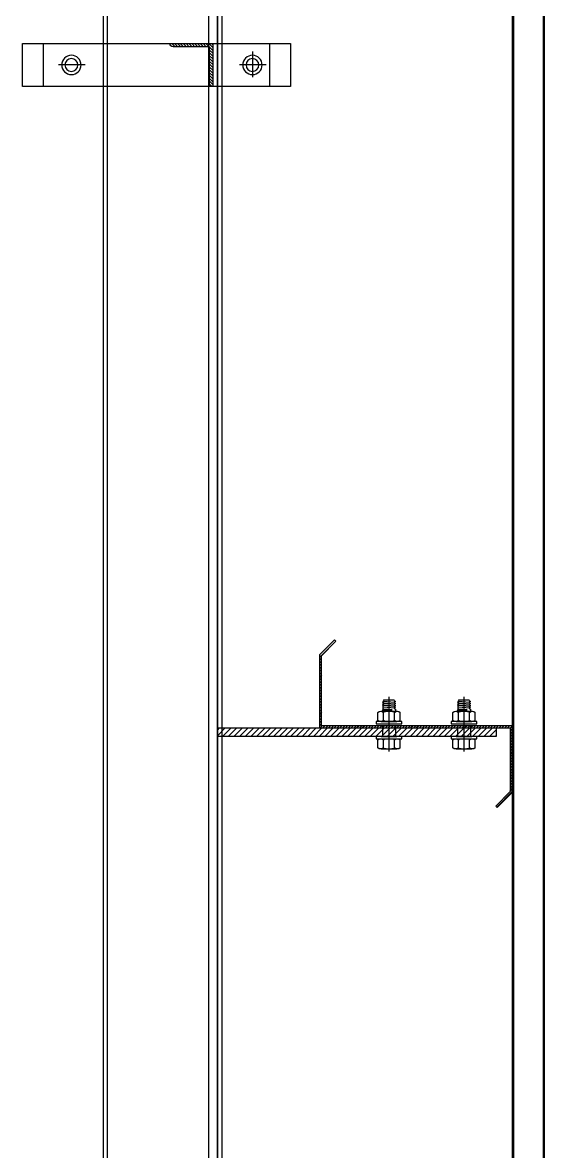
# Model space of a CAD drawing. Header units: inches. Extents: x 315041 to 662841, y -45540 to -35018.
# Drawn here: x 334786.37 to 334791.24, y -35699.84 to -35689.32 of the extents above; entities that cross this region are included whole.
import ezdxf

# ---------------------------------------------------------------- set-up
doc = ezdxf.new("R2010")
doc.units = ezdxf.units.IN
doc.header["$MEASUREMENT"] = 0
doc.linetypes.add('CENTER2', pattern=[28.575, 19.05, -3.175, 3.175, -3.175])
for name, color, linetype in [('2', 2, 'Continuous'), ('251', 251, 'Continuous'), ('3', 3, 'Continuous'), ('5', 5, 'Continuous'), ('6', 6, 'Continuous'), ('8', 8, 'Continuous'), ('9', 9, 'Continuous'), ('DOWNPOUT', 52, 'Continuous')]:
    doc.layers.add(name, color=color, linetype=linetype)

# ---------------------------------------------------------------- blocks, each defined once
blk = doc.blocks.new('A$C6A7930B6')
at = {"layer": '2'}
h = blk.add_hatch(dxfattribs=at)
h.set_pattern_fill('ANSI31', color=256, scale=0.125, angle=-90, style=0)
h.set_pattern_definition([(315, (3303.04439, 11524.56439), (0.011048543456, 0.011048543456), [])])
h.paths.add_polyline_path([(1.5, 1.1854), (1.5, 0.6187), (0.0158, 0.6187), (0.0158, 0.1244), (0.1291, 0.0112), (0.1179, 0), (0, 0.1179), (0, 0.6345), (1.4842, 0.6345), (1.4842, 1.1788), (1.371, 1.292), (1.3822, 1.3032)])
at = {"layer": '251'}
h = blk.add_hatch(color=256, dxfattribs=at)
h.paths.add_polyline_path([(0.3143, 0.6675), (0.31, 0.6675, 0.192582), (0.3317, 0.6762, 0.192582), (0.3533, 0.6675)])
h.paths.add_polyline_path([(0.3967, 0.6675, 0.192582), (0.4183, 0.6762, 0.192582), (0.44, 0.6675)])
h = blk.add_hatch(color=256, dxfattribs=at)
h.paths.add_polyline_path([(0.8977, 0.6675), (0.8933, 0.6675, 0.192582), (0.915, 0.6762, 0.192582), (0.9367, 0.6675)])
h.paths.add_polyline_path([(0.98, 0.6675, 0.192582), (1.0017, 0.6762, 0.192582), (1.0233, 0.6675)])
h = blk.add_hatch(color=256, dxfattribs=at)
h.paths.add_polyline_path([(0.3143, 0.4549), (0.31, 0.4549, 0.192582), (0.3317, 0.4635, 0.192582), (0.3533, 0.4549)])
h.paths.add_polyline_path([(0.3967, 0.4549, 0.192582), (0.4183, 0.4635, 0.192582), (0.44, 0.4549)])
h = blk.add_hatch(color=256, dxfattribs=at)
h.paths.add_polyline_path([(0.8977, 0.4549), (0.8933, 0.4549, 0.192582), (0.915, 0.4635, 0.192582), (0.9367, 0.4549)])
h.paths.add_polyline_path([(0.98, 0.4549, 0.192582), (1.0017, 0.4635, 0.192582), (1.0233, 0.4549)])
at = {"layer": '9', "linetype": 'Continuous'}
h = blk.add_hatch(dxfattribs=at)
h.set_pattern_fill('ANSI31', color=250, scale=0.25, angle=-90, style=0)
h.set_pattern_definition([(315, (3302.900187, 11527.014995), (0.02209708691, 0.02209708691), [])])
h.paths.add_polyline_path([(2.2917, 0.552), (2.2917, 0.6187), (0.125, 0.6187), (0.125, 0.552)])
at = {"layer": '2'}
blk.add_lwpolyline([(1.5, 1.1854), (1.5, 0.6187), (0.0158, 0.6187), (0.0158, 0.1244), (0.1291, 0.0112), (0.1179, 0), (0, 0.1179), (0, 0.6345), (1.4842, 0.6345), (1.4842, 1.1788), (1.371, 1.292), (1.3822, 1.3032)], close=True, dxfattribs=at)
at = {"layer": '5', "linetype": 'CENTER2', "ltscale": 0.2}
for p, q in [((0.375, 0.436), (0.375, 0.8595)), ((0.9583, 0.436), (0.9583, 0.8595))]:
    blk.add_line(p, q, dxfattribs=at)
at = {"layer": '6'}
blk.add_lwpolyline([(2.2917, 0.552), (2.2917, 0.6187), (0.125, 0.6187), (0.125, 0.552), (2.2917, 0.552)], dxfattribs=at)
at = {"layer": '8'}
for p, q in [((0.335, 0.8323), (0.325, 0.8238)), ((0.325, 0.8238), (0.335, 0.8173)), ((0.415, 0.8373), (0.335, 0.8373)), ((0.335, 0.8323), (0.335, 0.8373)), ((0.335, 0.8323), (0.375, 0.8347)), ((0.375, 0.8373), (0.375, 0.8347)), ((0.375, 0.8347), (0.375, 0.8373)), ((0.415, 0.8373), (0.42, 0.8296)), ((0.42, 0.8296), (0.415, 0.8253)), ((0.9183, 0.8323), (0.9083, 0.8238)), ((0.9083, 0.8238), (0.9183, 0.8173)), ((0.9983, 0.8373), (0.9183, 0.8373)), ((0.9183, 0.8323), (0.9183, 0.8373)), ((0.9183, 0.8323), (0.9583, 0.8347)), ((0.9583, 0.8373), (0.9583, 0.8347)), ((0.9583, 0.8347), (0.9583, 0.8373)), ((0.9983, 0.8373), (1.0033, 0.8296)), ((1.0033, 0.8296), (0.9983, 0.8253)), ((0.2883, 0.6762), (0.2883, 0.7389)), ((0.44, 0.7475), (0.31, 0.7475)), ((0.335, 0.7723), (0.325, 0.7638)), ((0.325, 0.7638), (0.325, 0.7475)), ((0.3317, 0.6762), (0.3317, 0.7389)), ((0.3317, 0.6762), (0.3317, 0.7389)), ((0.35, 0.7588), (0.415, 0.7653)), ((0.425, 0.7588), (0.35, 0.7588)), ((0.415, 0.7803), (0.425, 0.7738)), ((0.425, 0.7738), (0.415, 0.7653)), ((0.415, 0.7653), (0.425, 0.7588)), ((0.4183, 0.6762), (0.4183, 0.7389)), ((0.425, 0.7588), (0.425, 0.7475)), ((0.4617, 0.6762), (0.4617, 0.7389)), ((0.8717, 0.6762), (0.8717, 0.7389)), ((1.0233, 0.7475), (0.8933, 0.7475)), ((0.9183, 0.7723), (0.9083, 0.7638)), ((0.9083, 0.7638), (0.9083, 0.7475)), ((0.915, 0.6762), (0.915, 0.7389)), ((0.915, 0.6762), (0.915, 0.7389)), ((0.9333, 0.7588), (0.9983, 0.7653)), ((1.0083, 0.7588), (0.9333, 0.7588)), ((0.9983, 0.7803), (1.0083, 0.7738)), ((1.0083, 0.7738), (0.9983, 0.7653)), ((0.9983, 0.7653), (1.0083, 0.7588)), ((1.0017, 0.6762), (1.0017, 0.7389)), ((1.0083, 0.7588), (1.0083, 0.7475)), ((1.045, 0.6762), (1.045, 0.7389)), ((0.4357, 0.6675), (0.3143, 0.6675)), ((0.325, 0.6345), (0.325, 0.552)), ((0.425, 0.6345), (0.425, 0.552)), ((1.019, 0.6675), (0.8977, 0.6675)), ((0.9083, 0.6345), (0.9083, 0.552)), ((1.0083, 0.6345), (1.0083, 0.552)), ((0.2883, 0.4635), (0.2883, 0.5262)), ((0.44, 0.5349), (0.31, 0.5349)), ((0.4357, 0.552), (0.3143, 0.552)), ((0.3317, 0.4635), (0.3317, 0.5262)), ((0.3317, 0.4635), (0.3317, 0.5262)), ((0.4183, 0.4635), (0.4183, 0.5262)), ((0.4617, 0.4635), (0.4617, 0.5262)), ((0.8717, 0.4635), (0.8717, 0.5262)), ((1.0233, 0.5349), (0.8933, 0.5349)), ((1.019, 0.552), (0.8977, 0.552)), ((0.915, 0.4635), (0.915, 0.5262)), ((0.915, 0.4635), (0.915, 0.5262)), ((1.0017, 0.4635), (1.0017, 0.5262)), ((1.045, 0.4635), (1.045, 0.5262)), ((0.4357, 0.4549), (0.3143, 0.4549)), ((1.019, 0.4549), (0.8977, 0.4549))]:
    blk.add_line(p, q, dxfattribs=at)
for points in [[(0.335, 0.8173), (0.325, 0.8088), (0.335, 0.8023), (0.415, 0.8103), (0.425, 0.8188), (0.415, 0.8253)], [(0.335, 0.8023), (0.325, 0.7938), (0.335, 0.7873), (0.415, 0.7953), (0.425, 0.8038), (0.415, 0.8103)], [(0.335, 0.7873), (0.325, 0.7788), (0.335, 0.7723), (0.415, 0.7803), (0.425, 0.7888), (0.415, 0.7953)], [(0.9183, 0.8173), (0.9083, 0.8088), (0.9183, 0.8023), (0.9983, 0.8103), (1.0083, 0.8188), (0.9983, 0.8253)], [(0.9183, 0.8023), (0.9083, 0.7938), (0.9183, 0.7873), (0.9983, 0.7953), (1.0083, 0.8038), (0.9983, 0.8103)], [(0.9183, 0.7873), (0.9083, 0.7788), (0.9183, 0.7723), (0.9983, 0.7803), (1.0083, 0.7888), (0.9983, 0.7953)], [(0.2753, 0.6504), (0.2753, 0.6675), (0.4747, 0.6675), (0.4747, 0.6504)], [(0.8587, 0.6504), (0.8587, 0.6675), (1.058, 0.6675), (1.058, 0.6504)], [(0.2753, 0.5349), (0.2753, 0.552), (0.4747, 0.552), (0.4747, 0.5349)], [(0.8587, 0.5349), (0.8587, 0.552), (1.058, 0.552), (1.058, 0.5349)]]:
    blk.add_lwpolyline(points, close=True, dxfattribs=at)
for centre, start, end in [((0.31, 0.7161), 46.39718, 133.60282), ((0.3533, 0.7161), 90, 133.60282), ((0.3967, 0.7161), 46.39718, 90), ((0.44, 0.7161), 46.39718, 133.60282), ((0.8933, 0.7161), 46.39718, 133.60282), ((0.9367, 0.7161), 90, 133.60282), ((0.98, 0.7161), 46.39718, 90), ((1.0233, 0.7161), 46.39718, 133.60282), ((0.31, 0.6989), 226.39718, 313.60282), ((0.3533, 0.6989), 226.39718, 270), ((0.3967, 0.6989), 270, 313.60282), ((0.44, 0.6989), 226.39718, 313.60282), ((0.8933, 0.6989), 226.39718, 313.60282), ((0.9367, 0.6989), 226.39718, 270), ((0.98, 0.6989), 270, 313.60282), ((1.0233, 0.6989), 226.39718, 313.60282), ((0.31, 0.5034), 46.39718, 133.60282), ((0.3533, 0.5034), 90, 133.60282), ((0.3967, 0.5034), 46.39718, 90), ((0.44, 0.5034), 46.39718, 133.60282), ((0.8933, 0.5034), 46.39718, 133.60282), ((0.9367, 0.5034), 90, 133.60282), ((0.98, 0.5034), 46.39718, 90), ((1.0233, 0.5034), 46.39718, 133.60282), ((0.31, 0.4863), 226.39718, 313.60282), ((0.3533, 0.4863), 226.39718, 270), ((0.3967, 0.4863), 270, 313.60282), ((0.44, 0.4863), 226.39718, 313.60282), ((0.8933, 0.4863), 226.39718, 313.60282), ((0.9367, 0.4863), 226.39718, 270), ((0.98, 0.4863), 270, 313.60282), ((1.0233, 0.4863), 226.39718, 313.60282)]:
    blk.add_arc(centre, 0.0314, start, end, dxfattribs=at)
blk = doc.blocks.new('A$C3213453A')
at = {"layer": '2'}
blk.add_blockref('A$C6A7930B6', (0, 182.7765), dxfattribs=at)
blk = doc.blocks.new('ống xối 111')
h = blk.add_hatch()
h.set_pattern_fill('ANSI31', color=1, scale=0.15, style=0)
h.set_pattern_definition([(45, (315045.45221, -35514.688858), (-0.013258252147, 0.013258252147), [])])
edge = h.paths.add_edge_path()
edge.add_line((325475.469, -36684.83), (325475.069, -36684.83))
edge.add_line((325475.069, -36684.83), (325475.069, -36685.23))
edge.add_arc((325475.069, -36685.2), 0.03, 270, 360)
edge.add_line((325475.099, -36685.2), (325475.099, -36684.86))
edge.add_line((325475.099, -36684.86), (325475.439, -36684.86))
edge.add_arc((325475.439, -36684.83), 0.03, 270, 360)
at = {"color": 2}
blk.add_lwpolyline([(325474.344, -36685.23), (325476.844, -36685.23), (325476.844, -36684.83), (325474.344, -36684.83)], close=True, dxfattribs=at)
at = {"color": 1}
blk.add_lwpolyline([(325475.469, -36684.83), (325475.069, -36684.83), (325475.069, -36685.23), (325475.069, -36685.23, 0.414214), (325475.099, -36685.2), (325475.099, -36684.86), (325475.439, -36684.86, 0.414214), (325475.469, -36684.83)], format="xyb", close=True, dxfattribs=at)
at = {"layer": 'DOWNPOUT', "color": 1, "true_color": 0xfa051e}
for p, q in [((325474.699, -36684.904), (325474.699, -36685.144)), ((325474.571, -36685.03), (325474.819, -36685.03)), ((325476.26, -36685.03), (325476.507, -36685.03))]:
    blk.add_line(p, q, dxfattribs=at)
at = {"layer": 'DOWNPOUT', "color": 222}
blk.add_lwpolyline([(325476.089, -36720.647), (325476.089, -36681.526), (325476.123, -36681.424), (325476.123, -36680.645), (325474.952, -36680.645), (325474.952, -36681.424), (325474.986, -36681.526), (325474.986, -36720.647)], close=True, dxfattribs=at)
for points in [[(325475.023, -36720.647), (325475.023, -36681.52), (325474.988, -36681.418), (325474.988, -36680.645)], [(325476.052, -36720.647), (325476.052, -36681.537), (325476.087, -36681.435), (325476.087, -36680.663)]]:
    blk.add_lwpolyline(points, dxfattribs=at)
at = {"layer": 'DOWNPOUT', "color": 1, "true_color": 0xfa051e}
blk.add_lwpolyline([(325474.54, -36685.23), (325476.647, -36685.23), (325476.647, -36684.83), (325474.54, -36684.83)], close=True, dxfattribs=at)
for centre, radius in [((325474.699, -36685.03), 0.09), ((325476.388, -36685.03), 0.09), ((325474.699, -36685.03), 0.06), ((325476.388, -36685.03), 0.06)]:
    blk.add_circle(centre, radius, dxfattribs=at)

msp = doc.modelspace()

# ---------------------------------------------------------------- linework, layer by layer
at = {"layer": '2', "color": 9}
for p, q in [((334788.1103, -35767.3317), (334788.1103, -35685.6204)), ((334788.1903, -35767.3317), (334788.1903, -35689.129))]:
    msp.add_line(p, q, dxfattribs=at)
at = {"layer": '3'}
for points in [[(334790.9403, -35916.1867), (334791.2403, -35916.1867), (334791.2403, -35655.2317), (334790.9403, -35655.2317)], [(334790.9503, -35916.1767), (334791.2303, -35916.1767), (334791.2303, -35655.2417), (334790.9503, -35655.2417)]]:
    msp.add_lwpolyline(points, close=True, dxfattribs=at)

# ---------------------------------------------------------------- block references
at = {"color": 2, "xscale": -1}
msp.add_blockref('ống xối 111', (660263.2151, 995.3109), dxfattribs=at)
at = {"layer": '2', "color": 9, "xscale": -1.200000000011642, "yscale": 1.200000000011642, "zscale": 1.2}
msp.add_blockref('A$C3213453A', (334790.9403, -35915.9717), dxfattribs=at)

doc.saveas('drawing.dxf')
